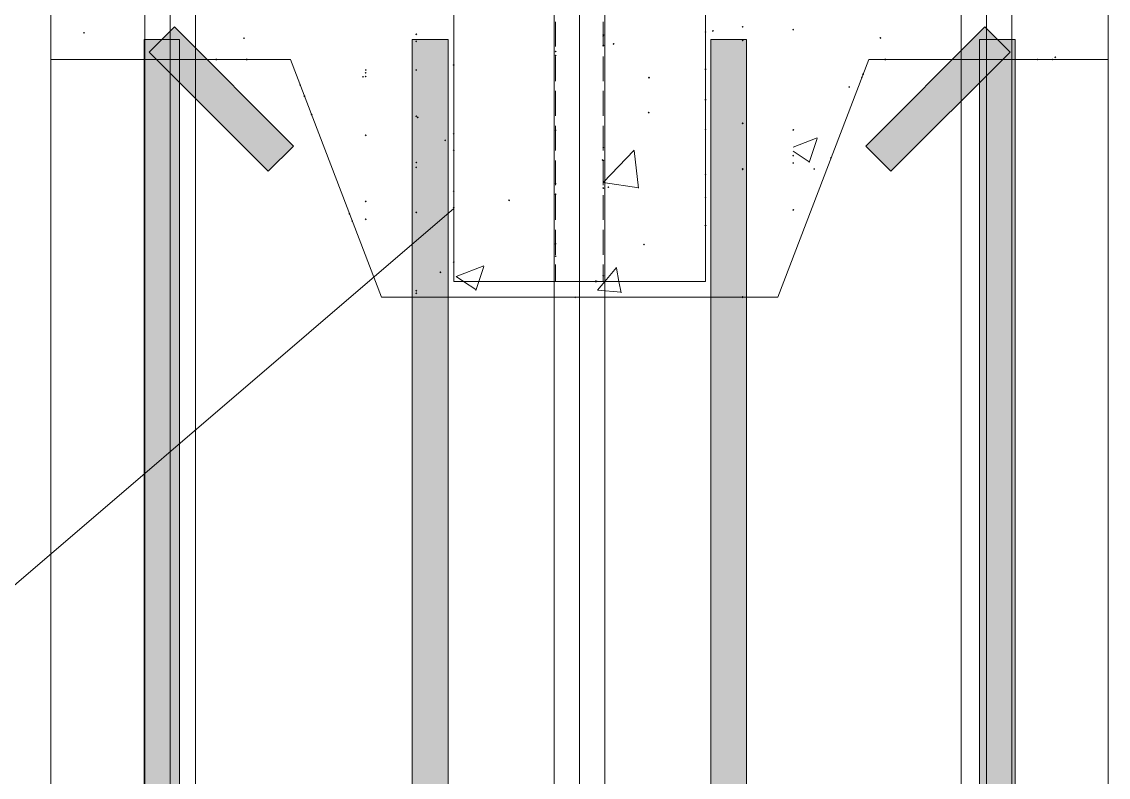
# Model space of a CAD drawing. Header units: millimetres. Extents: x 0 to 586, y 0 to 414.
# Drawn here: x 413.31 to 426.82, y 346.01 to 355.4 of the extents above; entities that cross this region are included whole.
import ezdxf

# ---------------------------------------------------------------- set-up
doc = ezdxf.new("R2010")
doc.units = ezdxf.units.MM

msp = doc.modelspace()

# ---------------------------------------------------------------- hatches: boundary and pattern name
h = msp.add_hatch(color=0)
h.dxf.hatch_style = 2
h.paths.add_polyline_path([(414.898417, 355.021444), (415.212389, 355.335417), (416.690528, 353.85375), (416.376556, 353.543306)])
h = msp.add_hatch(color=0)
h.dxf.hatch_style = 2
h.paths.add_polyline_path([(422.275, 355.322364), (422.261947, 355.335417), (422.275, 355.348469), (422.288053, 355.335417)])
h = msp.add_hatch(color=0)
h.dxf.hatch_style = 2
h.paths.add_polyline_path([(422.275, 355.322364), (422.261947, 355.335417), (422.275, 355.348469), (422.288053, 355.335417)])
h = msp.add_hatch(color=0)
h.dxf.hatch_style = 2
h.paths.add_polyline_path([(422.902944, 355.287086), (422.889892, 355.300139), (422.902944, 355.313192), (422.915997, 355.300139)])
h = msp.add_hatch(color=0)
h.dxf.hatch_style = 2
h.paths.add_polyline_path([(422.902944, 355.287086), (422.889892, 355.300139), (422.902944, 355.313192), (422.915997, 355.300139)])
h = msp.add_hatch(color=0)
h.dxf.hatch_style = 2
h.paths.add_polyline_path([(425.284194, 355.335417), (425.598167, 355.021444), (424.1165, 353.543306), (423.806056, 353.85375)])
h = msp.add_hatch(color=0)
h.dxf.hatch_style = 2
h.paths.add_polyline_path([(414.087028, 355.248281), (414.073975, 355.261333), (414.087028, 355.274386), (414.100081, 355.261333)])
h = msp.add_hatch(color=0)
h.dxf.hatch_style = 2
h.paths.add_polyline_path([(415.275889, 311.135889), (414.834917, 311.135889), (414.834917, 355.176667), (415.275889, 355.176667)])
h = msp.add_hatch(color=0)
h.dxf.hatch_style = 2
h.paths.add_polyline_path([(416.076694, 355.181253), (416.063642, 355.194306), (416.076694, 355.207358), (416.089747, 355.194306)])
h = msp.add_hatch(color=0)
h.dxf.hatch_style = 2
h.paths.add_polyline_path([(418.613167, 311.135889), (418.168667, 311.135889), (418.168667, 355.176667), (418.613167, 355.176667)])
h = msp.add_hatch(color=0)
h.dxf.hatch_style = 2
h.paths.add_polyline_path([(418.218056, 355.230642), (418.205003, 355.243694), (418.218056, 355.256747), (418.231108, 355.243694)])
h = msp.add_hatch(color=0)
h.dxf.hatch_style = 2
h.paths.add_polyline_path([(418.218056, 355.230642), (418.205003, 355.243694), (418.218056, 355.256747), (418.231108, 355.243694)])
h = msp.add_hatch(color=0)
h.dxf.hatch_style = 2
h.paths.add_polyline_path([(418.218056, 355.142447), (418.205003, 355.1555), (418.218056, 355.168553), (418.231108, 355.1555)])
h = msp.add_hatch(color=0)
h.dxf.hatch_style = 2
h.paths.add_polyline_path([(418.218056, 355.142447), (418.205003, 355.1555), (418.218056, 355.168553), (418.231108, 355.1555)])
h = msp.add_hatch(color=0)
h.dxf.hatch_style = 2
h.paths.add_polyline_path([(420.542861, 355.223586), (420.529808, 355.236639), (420.542861, 355.249692), (420.555914, 355.236639)])
h = msp.add_hatch(color=0)
h.dxf.hatch_style = 2
h.paths.add_polyline_path([(420.542861, 355.223586), (420.529808, 355.236639), (420.542861, 355.249692), (420.555914, 355.236639)])
h = msp.add_hatch(color=0)
h.dxf.hatch_style = 2
h.paths.add_polyline_path([(420.542861, 355.223586), (420.529808, 355.236639), (420.542861, 355.249692), (420.555914, 355.236639)])
h = msp.add_hatch(color=0)
h.dxf.hatch_style = 2
h.paths.add_polyline_path([(420.542861, 355.209475), (420.529808, 355.222528), (420.542861, 355.235581), (420.555914, 355.222528)])
h = msp.add_hatch(color=0)
h.dxf.hatch_style = 2
h.paths.add_polyline_path([(420.542861, 355.209475), (420.529808, 355.222528), (420.542861, 355.235581), (420.555914, 355.222528)])
h = msp.add_hatch(color=0)
h.dxf.hatch_style = 2
h.paths.add_polyline_path([(420.542861, 355.209475), (420.529808, 355.222528), (420.542861, 355.235581), (420.555914, 355.222528)])
h = msp.add_hatch(color=0)
h.dxf.hatch_style = 2
h.paths.add_polyline_path([(421.812861, 355.258864), (421.799808, 355.271917), (421.812861, 355.284969), (421.825914, 355.271917)])
h = msp.add_hatch(color=0)
h.dxf.hatch_style = 2
h.paths.add_polyline_path([(421.812861, 355.258864), (421.799808, 355.271917), (421.812861, 355.284969), (421.825914, 355.271917)])
h = msp.add_hatch(color=0)
h.dxf.hatch_style = 2
h.paths.add_polyline_path([(421.812861, 355.258864), (421.799808, 355.271917), (421.812861, 355.284969), (421.825914, 355.271917)])
h = msp.add_hatch(color=0)
h.dxf.hatch_style = 2
h.paths.add_polyline_path([(422.324389, 311.135889), (421.879889, 311.135889), (421.879889, 355.176667), (422.324389, 355.176667)])
h = msp.add_hatch(color=0)
h.dxf.hatch_style = 2
h.paths.add_polyline_path([(421.904583, 355.272975), (421.891531, 355.286028), (421.904583, 355.299081), (421.917636, 355.286028)])
h = msp.add_hatch(color=0)
h.dxf.hatch_style = 2
h.paths.add_polyline_path([(422.275, 355.153031), (422.261947, 355.166083), (422.275, 355.179136), (422.288053, 355.166083)])
h = msp.add_hatch(color=0)
h.dxf.hatch_style = 2
h.paths.add_polyline_path([(422.275, 355.153031), (422.261947, 355.166083), (422.275, 355.179136), (422.288053, 355.166083)])
h = msp.add_hatch(color=0)
h.dxf.hatch_style = 2
h.paths.add_polyline_path([(423.985972, 355.184781), (423.972919, 355.197833), (423.985972, 355.210886), (423.999025, 355.197833)])
h = msp.add_hatch(color=0)
h.dxf.hatch_style = 2
h.paths.add_polyline_path([(425.661667, 311.135889), (425.217167, 311.135889), (425.217167, 355.176667), (425.661667, 355.176667)])
h = msp.add_hatch(color=0)
h.dxf.hatch_style = 2
h.paths.add_polyline_path([(419.950194, 355.015447), (419.937142, 355.0285), (419.950194, 355.041553), (419.963247, 355.0285)])
h = msp.add_hatch(color=0)
h.dxf.hatch_style = 2
h.paths.add_polyline_path([(419.950194, 355.015447), (419.937142, 355.0285), (419.950194, 355.041553), (419.963247, 355.0285)])
h = msp.add_hatch(color=0)
h.dxf.hatch_style = 2
h.paths.add_polyline_path([(419.950194, 355.015447), (419.937142, 355.0285), (419.950194, 355.041553), (419.963247, 355.0285)])
h = msp.add_hatch(color=0)
h.dxf.hatch_style = 2
h.paths.add_polyline_path([(420.542861, 355.093058), (420.529808, 355.106111), (420.542861, 355.119164), (420.555914, 355.106111)])
h = msp.add_hatch(color=0)
h.dxf.hatch_style = 2
h.paths.add_polyline_path([(420.542861, 355.093058), (420.529808, 355.106111), (420.542861, 355.119164), (420.555914, 355.106111)])
h = msp.add_hatch(color=0)
h.dxf.hatch_style = 2
h.paths.add_polyline_path([(420.542861, 355.093058), (420.529808, 355.106111), (420.542861, 355.119164), (420.555914, 355.106111)])
h = msp.add_hatch(color=0)
h.dxf.hatch_style = 2
h.paths.add_polyline_path([(420.669861, 355.110697), (420.656808, 355.12375), (420.669861, 355.136803), (420.682914, 355.12375)])
h = msp.add_hatch(color=0)
h.dxf.hatch_style = 2
h.paths.add_polyline_path([(415.730972, 354.916669), (415.717919, 354.929722), (415.730972, 354.942775), (415.744025, 354.929722)])
h = msp.add_hatch(color=0)
h.dxf.hatch_style = 2
h.paths.add_polyline_path([(416.111972, 354.916669), (416.098919, 354.929722), (416.111972, 354.942775), (416.125025, 354.929722)])
h = msp.add_hatch(color=0)
h.dxf.hatch_style = 2
h.paths.add_polyline_path([(419.950194, 354.966058), (419.937142, 354.979111), (419.950194, 354.992164), (419.963247, 354.979111)])
h = msp.add_hatch(color=0)
h.dxf.hatch_style = 2
h.paths.add_polyline_path([(419.950194, 354.966058), (419.937142, 354.979111), (419.950194, 354.992164), (419.963247, 354.979111)])
h = msp.add_hatch(color=0)
h.dxf.hatch_style = 2
h.paths.add_polyline_path([(419.950194, 354.966058), (419.937142, 354.979111), (419.950194, 354.992164), (419.963247, 354.979111)])
h = msp.add_hatch(color=0)
h.dxf.hatch_style = 2
h.paths.add_polyline_path([(424.045944, 354.916669), (424.032892, 354.929722), (424.045944, 354.942775), (424.058997, 354.929722)])
h = msp.add_hatch(color=0)
h.dxf.hatch_style = 2
h.paths.add_polyline_path([(424.045944, 354.916669), (424.032892, 354.929722), (424.045944, 354.942775), (424.058997, 354.929722)])
h = msp.add_hatch(color=0)
h.dxf.hatch_style = 2
h.paths.add_polyline_path([(425.940361, 354.916669), (425.927308, 354.929722), (425.940361, 354.942775), (425.953414, 354.929722)])
h = msp.add_hatch(color=0)
h.dxf.hatch_style = 2
h.paths.add_polyline_path([(426.123806, 354.916669), (426.110753, 354.929722), (426.123806, 354.942775), (426.136858, 354.929722)])
h = msp.add_hatch(color=0)
h.dxf.hatch_style = 2
h.paths.add_polyline_path([(426.123806, 354.916669), (426.110753, 354.929722), (426.123806, 354.942775), (426.136858, 354.929722)])
h = msp.add_hatch(color=0)
h.dxf.hatch_style = 2
h.paths.add_polyline_path([(426.159083, 354.944892), (426.146031, 354.957944), (426.159083, 354.970997), (426.172136, 354.957944)])
h = msp.add_hatch(color=0)
h.dxf.hatch_style = 2
h.paths.add_polyline_path([(417.590111, 354.786142), (417.577058, 354.799194), (417.590111, 354.812247), (417.603164, 354.799194)])
h = msp.add_hatch(color=0)
h.dxf.hatch_style = 2
h.paths.add_polyline_path([(417.590111, 354.750864), (417.577058, 354.763917), (417.590111, 354.776969), (417.603164, 354.763917)])
h = msp.add_hatch(color=0)
h.dxf.hatch_style = 2
h.paths.add_polyline_path([(418.218056, 354.786142), (418.205003, 354.799194), (418.218056, 354.812247), (418.231108, 354.799194)])
h = msp.add_hatch(color=0)
h.dxf.hatch_style = 2
h.paths.add_polyline_path([(418.218056, 354.786142), (418.205003, 354.799194), (418.218056, 354.812247), (418.231108, 354.799194)])
h = msp.add_hatch(color=0)
h.dxf.hatch_style = 2
h.paths.add_polyline_path([(418.683722, 354.849642), (418.670669, 354.862694), (418.683722, 354.875747), (418.696775, 354.862694)])
h = msp.add_hatch(color=0)
h.dxf.hatch_style = 2
h.paths.add_polyline_path([(418.683722, 354.849642), (418.670669, 354.862694), (418.683722, 354.875747), (418.696775, 354.862694)])
h = msp.add_hatch(color=0)
h.dxf.hatch_style = 2
h.paths.add_polyline_path([(418.683722, 354.849642), (418.670669, 354.862694), (418.683722, 354.875747), (418.696775, 354.862694)])
h = msp.add_hatch(color=0)
h.dxf.hatch_style = 2
h.paths.add_polyline_path([(418.683722, 354.846114), (418.670669, 354.859167), (418.683722, 354.872219), (418.696775, 354.859167)])
h = msp.add_hatch(color=0)
h.dxf.hatch_style = 2
h.paths.add_polyline_path([(418.683722, 354.846114), (418.670669, 354.859167), (418.683722, 354.872219), (418.696775, 354.859167)])
h = msp.add_hatch(color=0)
h.dxf.hatch_style = 2
h.paths.add_polyline_path([(418.683722, 354.846114), (418.670669, 354.859167), (418.683722, 354.872219), (418.696775, 354.859167)])
h = msp.add_hatch(color=0)
h.dxf.hatch_style = 2
h.paths.add_polyline_path([(421.812861, 354.796725), (421.799808, 354.809778), (421.812861, 354.822831), (421.825914, 354.809778)])
h = msp.add_hatch(color=0)
h.dxf.hatch_style = 2
h.paths.add_polyline_path([(421.812861, 354.796725), (421.799808, 354.809778), (421.812861, 354.822831), (421.825914, 354.809778)])
h = msp.add_hatch(color=0)
h.dxf.hatch_style = 2
h.paths.add_polyline_path([(421.812861, 354.796725), (421.799808, 354.809778), (421.812861, 354.822831), (421.825914, 354.809778)])
h = msp.add_hatch(color=0)
h.dxf.hatch_style = 2
h.paths.add_polyline_path([(423.770778, 354.733225), (423.757725, 354.746278), (423.770778, 354.759331), (423.783831, 354.746278)])
h = msp.add_hatch(color=0)
h.dxf.hatch_style = 2
h.paths.add_polyline_path([(416.775194, 354.599169), (416.762142, 354.612222), (416.775194, 354.625275), (416.788247, 354.612222)])
h = msp.add_hatch(color=0)
h.dxf.hatch_style = 2
h.paths.add_polyline_path([(417.554833, 354.701475), (417.541781, 354.714528), (417.554833, 354.727581), (417.567886, 354.714528)])
h = msp.add_hatch(color=0)
h.dxf.hatch_style = 2
h.paths.add_polyline_path([(417.590111, 354.705003), (417.577058, 354.718056), (417.590111, 354.731108), (417.603164, 354.718056)])
h = msp.add_hatch(color=0)
h.dxf.hatch_style = 2
h.paths.add_polyline_path([(421.110833, 354.690892), (421.097781, 354.703944), (421.110833, 354.716997), (421.123886, 354.703944)])
h = msp.add_hatch(color=0)
h.dxf.hatch_style = 2
h.paths.add_polyline_path([(423.756667, 354.694419), (423.743614, 354.707472), (423.756667, 354.720525), (423.769719, 354.707472)])
h = msp.add_hatch(color=0)
h.dxf.hatch_style = 2
h.paths.add_polyline_path([(423.597917, 354.574475), (423.584864, 354.587528), (423.597917, 354.600581), (423.610969, 354.587528)])
h = msp.add_hatch(color=0)
h.dxf.hatch_style = 2
h.paths.add_polyline_path([(416.828111, 354.461586), (416.815058, 354.474639), (416.828111, 354.487692), (416.841164, 354.474639)])
h = msp.add_hatch(color=0)
h.dxf.hatch_style = 2
h.paths.add_polyline_path([(416.828111, 354.461586), (416.815058, 354.474639), (416.828111, 354.487692), (416.841164, 354.474639)])
h = msp.add_hatch(color=0)
h.dxf.hatch_style = 2
h.paths.add_polyline_path([(421.812861, 354.415725), (421.799808, 354.428778), (421.812861, 354.441831), (421.825914, 354.428778)])
h = msp.add_hatch(color=0)
h.dxf.hatch_style = 2
h.paths.add_polyline_path([(421.812861, 354.415725), (421.799808, 354.428778), (421.812861, 354.441831), (421.825914, 354.428778)])
h = msp.add_hatch(color=0)
h.dxf.hatch_style = 2
h.paths.add_polyline_path([(421.812861, 354.415725), (421.799808, 354.428778), (421.812861, 354.441831), (421.825914, 354.428778)])
h = msp.add_hatch(color=0)
h.dxf.hatch_style = 2
h.paths.add_polyline_path([(416.916306, 354.232281), (416.903253, 354.245333), (416.916306, 354.258386), (416.929358, 354.245333)])
h = msp.add_hatch(color=0)
h.dxf.hatch_style = 2
h.paths.add_polyline_path([(416.916306, 354.232281), (416.903253, 354.245333), (416.916306, 354.258386), (416.929358, 354.245333)])
h = msp.add_hatch(color=0)
h.dxf.hatch_style = 2
h.paths.add_polyline_path([(418.218056, 354.211114), (418.205003, 354.224167), (418.218056, 354.237219), (418.231108, 354.224167)])
h = msp.add_hatch(color=0)
h.dxf.hatch_style = 2
h.paths.add_polyline_path([(418.218056, 354.211114), (418.205003, 354.224167), (418.218056, 354.237219), (418.231108, 354.224167)])
h = msp.add_hatch(color=0)
h.dxf.hatch_style = 2
h.paths.add_polyline_path([(418.235694, 354.197003), (418.222642, 354.210056), (418.235694, 354.223108), (418.248747, 354.210056)])
h = msp.add_hatch(color=0)
h.dxf.hatch_style = 2
h.paths.add_polyline_path([(421.107306, 354.256975), (421.094253, 354.270028), (421.107306, 354.283081), (421.120358, 354.270028)])
h = msp.add_hatch(color=0)
h.dxf.hatch_style = 2
h.paths.add_polyline_path([(422.275, 354.122919), (422.261947, 354.135972), (422.275, 354.149025), (422.288053, 354.135972)])
h = msp.add_hatch(color=0)
h.dxf.hatch_style = 2
h.paths.add_polyline_path([(417.590111, 353.974753), (417.577058, 353.987806), (417.590111, 354.000858), (417.603164, 353.987806)])
h = msp.add_hatch(color=0)
h.dxf.hatch_style = 2
h.paths.add_polyline_path([(418.683722, 353.992392), (418.670669, 354.005444), (418.683722, 354.018497), (418.696775, 354.005444)])
h = msp.add_hatch(color=0)
h.dxf.hatch_style = 2
h.paths.add_polyline_path([(418.683722, 353.992392), (418.670669, 354.005444), (418.683722, 354.018497), (418.696775, 354.005444)])
h = msp.add_hatch(color=0)
h.dxf.hatch_style = 2
h.paths.add_polyline_path([(418.683722, 353.992392), (418.670669, 354.005444), (418.683722, 354.018497), (418.696775, 354.005444)])
h = msp.add_hatch(color=0)
h.dxf.hatch_style = 2
h.paths.add_polyline_path([(419.950194, 354.038253), (419.937142, 354.051306), (419.950194, 354.064358), (419.963247, 354.051306)])
h = msp.add_hatch(color=0)
h.dxf.hatch_style = 2
h.paths.add_polyline_path([(419.950194, 354.038253), (419.937142, 354.051306), (419.950194, 354.064358), (419.963247, 354.051306)])
h = msp.add_hatch(color=0)
h.dxf.hatch_style = 2
h.paths.add_polyline_path([(419.950194, 354.038253), (419.937142, 354.051306), (419.950194, 354.064358), (419.963247, 354.051306)])
h = msp.add_hatch(color=0)
h.dxf.hatch_style = 2
h.paths.add_polyline_path([(421.812861, 354.048836), (421.799808, 354.061889), (421.812861, 354.074942), (421.825914, 354.061889)])
h = msp.add_hatch(color=0)
h.dxf.hatch_style = 2
h.paths.add_polyline_path([(421.812861, 354.048836), (421.799808, 354.061889), (421.812861, 354.074942), (421.825914, 354.061889)])
h = msp.add_hatch(color=0)
h.dxf.hatch_style = 2
h.paths.add_polyline_path([(421.812861, 354.048836), (421.799808, 354.061889), (421.812861, 354.074942), (421.825914, 354.061889)])
h = msp.add_hatch(color=0)
h.dxf.hatch_style = 2
h.paths.add_polyline_path([(422.902944, 354.041781), (422.889892, 354.054833), (422.902944, 354.067886), (422.915997, 354.054833)])
h = msp.add_hatch(color=0)
h.dxf.hatch_style = 2
h.paths.add_polyline_path([(418.577889, 353.911253), (418.564836, 353.924306), (418.577889, 353.937358), (418.590942, 353.924306)])
h = msp.add_hatch(color=0)
h.dxf.hatch_style = 2
h.paths.add_polyline_path([(420.542861, 353.823058), (420.529808, 353.836111), (420.542861, 353.849164), (420.555914, 353.836111)])
h = msp.add_hatch(color=0)
h.dxf.hatch_style = 2
h.paths.add_polyline_path([(420.542861, 353.823058), (420.529808, 353.836111), (420.542861, 353.849164), (420.555914, 353.836111)])
h = msp.add_hatch(color=0)
h.dxf.hatch_style = 2
h.paths.add_polyline_path([(420.542861, 353.823058), (420.529808, 353.836111), (420.542861, 353.849164), (420.555914, 353.836111)])
h = msp.add_hatch(color=0)
h.dxf.hatch_style = 2
h.paths.add_polyline_path([(418.683722, 353.787781), (418.670669, 353.800833), (418.683722, 353.813886), (418.696775, 353.800833)])
h = msp.add_hatch(color=0)
h.dxf.hatch_style = 2
h.paths.add_polyline_path([(418.683722, 353.787781), (418.670669, 353.800833), (418.683722, 353.813886), (418.696775, 353.800833)])
h = msp.add_hatch(color=0)
h.dxf.hatch_style = 2
h.paths.add_polyline_path([(418.683722, 353.787781), (418.670669, 353.800833), (418.683722, 353.813886), (418.696775, 353.800833)])
h = msp.add_hatch(color=0)
h.dxf.hatch_style = 2
h.paths.add_polyline_path([(420.532278, 353.667836), (420.519225, 353.680889), (420.532278, 353.693942), (420.545331, 353.680889)])
h = msp.add_hatch(color=0)
h.dxf.hatch_style = 2
h.paths.add_polyline_path([(420.542861, 353.660781), (420.529808, 353.673833), (420.542861, 353.686886), (420.555914, 353.673833)])
h = msp.add_hatch(color=0)
h.dxf.hatch_style = 2
h.paths.add_polyline_path([(420.542861, 353.660781), (420.529808, 353.673833), (420.542861, 353.686886), (420.555914, 353.673833)])
h = msp.add_hatch(color=0)
h.dxf.hatch_style = 2
h.paths.add_polyline_path([(420.542861, 353.660781), (420.529808, 353.673833), (420.542861, 353.686886), (420.555914, 353.673833)])
h = msp.add_hatch(color=0)
h.dxf.hatch_style = 2
h.paths.add_polyline_path([(422.902944, 353.720753), (422.889892, 353.733806), (422.902944, 353.746858), (422.915997, 353.733806)])
h = msp.add_hatch(color=0)
h.dxf.hatch_style = 2
h.paths.add_polyline_path([(422.902944, 353.720753), (422.889892, 353.733806), (422.902944, 353.746858), (422.915997, 353.733806)])
h = msp.add_hatch(color=0)
h.dxf.hatch_style = 2
h.paths.add_polyline_path([(423.372139, 353.692531), (423.359086, 353.705583), (423.372139, 353.718636), (423.385192, 353.705583)])
h = msp.add_hatch(color=0)
h.dxf.hatch_style = 2
h.paths.add_polyline_path([(418.218056, 353.636086), (418.205003, 353.649139), (418.218056, 353.662192), (418.231108, 353.649139)])
h = msp.add_hatch(color=0)
h.dxf.hatch_style = 2
h.paths.add_polyline_path([(418.218056, 353.636086), (418.205003, 353.649139), (418.218056, 353.662192), (418.231108, 353.649139)])
h = msp.add_hatch(color=0)
h.dxf.hatch_style = 2
h.paths.add_polyline_path([(418.218056, 353.576114), (418.205003, 353.589167), (418.218056, 353.602219), (418.231108, 353.589167)])
h = msp.add_hatch(color=0)
h.dxf.hatch_style = 2
h.paths.add_polyline_path([(418.218056, 353.576114), (418.205003, 353.589167), (418.218056, 353.602219), (418.231108, 353.589167)])
h = msp.add_hatch(color=0)
h.dxf.hatch_style = 2
h.paths.add_polyline_path([(418.218056, 353.576114), (418.205003, 353.589167), (418.218056, 353.602219), (418.231108, 353.589167)])
h = msp.add_hatch(color=0)
h.dxf.hatch_style = 2
h.paths.add_polyline_path([(422.275, 353.558475), (422.261947, 353.571528), (422.275, 353.584581), (422.288053, 353.571528)])
h = msp.add_hatch(color=0)
h.dxf.hatch_style = 2
h.paths.add_polyline_path([(422.275, 353.558475), (422.261947, 353.571528), (422.275, 353.584581), (422.288053, 353.571528)])
h = msp.add_hatch(color=0)
h.dxf.hatch_style = 2
h.paths.add_polyline_path([(422.275, 353.547892), (422.261947, 353.560944), (422.275, 353.573997), (422.288053, 353.560944)])
h = msp.add_hatch(color=0)
h.dxf.hatch_style = 2
h.paths.add_polyline_path([(422.275, 353.547892), (422.261947, 353.560944), (422.275, 353.573997), (422.288053, 353.560944)])
h = msp.add_hatch(color=0)
h.dxf.hatch_style = 2
h.paths.add_polyline_path([(422.902944, 353.629031), (422.889892, 353.642083), (422.902944, 353.655136), (422.915997, 353.642083)])
h = msp.add_hatch(color=0)
h.dxf.hatch_style = 2
h.paths.add_polyline_path([(422.902944, 353.629031), (422.889892, 353.642083), (422.902944, 353.655136), (422.915997, 353.642083)])
h = msp.add_hatch(color=0)
h.dxf.hatch_style = 2
h.paths.add_polyline_path([(423.164, 353.554947), (423.150947, 353.568), (423.164, 353.581053), (423.177053, 353.568)])
h = msp.add_hatch(color=0)
h.dxf.hatch_style = 2
h.paths.add_polyline_path([(421.812861, 353.487919), (421.799808, 353.500972), (421.812861, 353.514025), (421.825914, 353.500972)])
h = msp.add_hatch(color=0)
h.dxf.hatch_style = 2
h.paths.add_polyline_path([(421.812861, 353.487919), (421.799808, 353.500972), (421.812861, 353.514025), (421.825914, 353.500972)])
h = msp.add_hatch(color=0)
h.dxf.hatch_style = 2
h.paths.add_polyline_path([(421.812861, 353.487919), (421.799808, 353.500972), (421.812861, 353.514025), (421.825914, 353.500972)])
h = msp.add_hatch(color=0)
h.dxf.hatch_style = 2
h.paths.add_polyline_path([(418.683722, 353.279781), (418.670669, 353.292833), (418.683722, 353.305886), (418.696775, 353.292833)])
h = msp.add_hatch(color=0)
h.dxf.hatch_style = 2
h.paths.add_polyline_path([(418.683722, 353.279781), (418.670669, 353.292833), (418.683722, 353.305886), (418.696775, 353.292833)])
h = msp.add_hatch(color=0)
h.dxf.hatch_style = 2
h.paths.add_polyline_path([(418.683722, 353.279781), (418.670669, 353.292833), (418.683722, 353.305886), (418.696775, 353.292833)])
h = msp.add_hatch(color=0)
h.dxf.hatch_style = 2
h.paths.add_polyline_path([(419.950194, 353.371503), (419.937142, 353.384556), (419.950194, 353.397608), (419.963247, 353.384556)])
h = msp.add_hatch(color=0)
h.dxf.hatch_style = 2
h.paths.add_polyline_path([(419.950194, 353.371503), (419.937142, 353.384556), (419.950194, 353.397608), (419.963247, 353.384556)])
h = msp.add_hatch(color=0)
h.dxf.hatch_style = 2
h.paths.add_polyline_path([(419.950194, 353.371503), (419.937142, 353.384556), (419.950194, 353.397608), (419.963247, 353.384556)])
h = msp.add_hatch(color=0)
h.dxf.hatch_style = 2
h.paths.add_polyline_path([(420.542861, 353.318586), (420.529808, 353.331639), (420.542861, 353.344692), (420.555914, 353.331639)])
h = msp.add_hatch(color=0)
h.dxf.hatch_style = 2
h.paths.add_polyline_path([(420.542861, 353.318586), (420.529808, 353.331639), (420.542861, 353.344692), (420.555914, 353.331639)])
h = msp.add_hatch(color=0)
h.dxf.hatch_style = 2
h.paths.add_polyline_path([(420.542861, 353.318586), (420.529808, 353.331639), (420.542861, 353.344692), (420.555914, 353.331639)])
h = msp.add_hatch(color=0)
h.dxf.hatch_style = 2
h.paths.add_polyline_path([(420.606361, 353.329169), (420.593308, 353.342222), (420.606361, 353.355275), (420.619414, 353.342222)])
h = msp.add_hatch(color=0)
h.dxf.hatch_style = 2
h.paths.add_polyline_path([(417.590111, 353.152781), (417.577058, 353.165833), (417.590111, 353.178886), (417.603164, 353.165833)])
h = msp.add_hatch(color=0)
h.dxf.hatch_style = 2
h.paths.add_polyline_path([(419.371639, 353.166892), (419.358586, 353.179944), (419.371639, 353.192997), (419.384692, 353.179944)])
h = msp.add_hatch(color=0)
h.dxf.hatch_style = 2
h.paths.add_polyline_path([(419.950194, 353.240975), (419.937142, 353.254028), (419.950194, 353.267081), (419.963247, 353.254028)])
h = msp.add_hatch(color=0)
h.dxf.hatch_style = 2
h.paths.add_polyline_path([(419.950194, 353.240975), (419.937142, 353.254028), (419.950194, 353.267081), (419.963247, 353.254028)])
h = msp.add_hatch(color=0)
h.dxf.hatch_style = 2
h.paths.add_polyline_path([(419.950194, 353.240975), (419.937142, 353.254028), (419.950194, 353.267081), (419.963247, 353.254028)])
h = msp.add_hatch(color=0)
h.dxf.hatch_style = 2
h.paths.add_polyline_path([(421.812861, 353.202169), (421.799808, 353.215222), (421.812861, 353.228275), (421.825914, 353.215222)])
h = msp.add_hatch(color=0)
h.dxf.hatch_style = 2
h.paths.add_polyline_path([(421.812861, 353.202169), (421.799808, 353.215222), (421.812861, 353.228275), (421.825914, 353.215222)])
h = msp.add_hatch(color=0)
h.dxf.hatch_style = 2
h.paths.add_polyline_path([(421.812861, 353.202169), (421.799808, 353.215222), (421.812861, 353.228275), (421.825914, 353.215222)])
h = msp.add_hatch(color=0)
h.dxf.hatch_style = 2
h.paths.add_polyline_path([(417.3855, 352.997558), (417.372447, 353.010611), (417.3855, 353.023664), (417.398553, 353.010611)])
h = msp.add_hatch(color=0)
h.dxf.hatch_style = 2
h.paths.add_polyline_path([(417.3855, 352.997558), (417.372447, 353.010611), (417.3855, 353.023664), (417.398553, 353.010611)])
h = msp.add_hatch(color=0)
h.dxf.hatch_style = 2
h.paths.add_polyline_path([(418.218056, 353.015197), (418.205003, 353.02825), (418.218056, 353.041303), (418.231108, 353.02825)])
h = msp.add_hatch(color=0)
h.dxf.hatch_style = 2
h.paths.add_polyline_path([(418.218056, 353.015197), (418.205003, 353.02825), (418.218056, 353.041303), (418.231108, 353.02825)])
h = msp.add_hatch(color=0)
h.dxf.hatch_style = 2
h.paths.add_polyline_path([(418.683722, 353.075169), (418.670669, 353.088222), (418.683722, 353.101275), (418.696775, 353.088222)])
h = msp.add_hatch(color=0)
h.dxf.hatch_style = 2
h.paths.add_polyline_path([(418.683722, 353.075169), (418.670669, 353.088222), (418.683722, 353.101275), (418.696775, 353.088222)])
h = msp.add_hatch(color=0)
h.dxf.hatch_style = 2
h.paths.add_polyline_path([(418.683722, 353.075169), (418.670669, 353.088222), (418.683722, 353.101275), (418.696775, 353.088222)])
h = msp.add_hatch(color=0)
h.dxf.hatch_style = 2
h.paths.add_polyline_path([(422.902944, 353.046947), (422.889892, 353.06), (422.902944, 353.073053), (422.915997, 353.06)])
h = msp.add_hatch(color=0)
h.dxf.hatch_style = 2
h.paths.add_polyline_path([(422.902944, 353.046947), (422.889892, 353.06), (422.902944, 353.073053), (422.915997, 353.06)])
h = msp.add_hatch(color=0)
h.dxf.hatch_style = 2
h.paths.add_polyline_path([(422.902944, 353.046947), (422.889892, 353.06), (422.902944, 353.073053), (422.915997, 353.06)])
h = msp.add_hatch(color=0)
h.dxf.hatch_style = 2
h.paths.add_polyline_path([(417.420778, 352.909364), (417.407725, 352.922417), (417.420778, 352.935469), (417.433831, 352.922417)])
h = msp.add_hatch(color=0)
h.dxf.hatch_style = 2
h.paths.add_polyline_path([(417.420778, 352.909364), (417.407725, 352.922417), (417.420778, 352.935469), (417.433831, 352.922417)])
h = msp.add_hatch(color=0)
h.dxf.hatch_style = 2
h.paths.add_polyline_path([(417.590111, 352.930531), (417.577058, 352.943583), (417.590111, 352.956636), (417.603164, 352.943583)])
h = msp.add_hatch(color=0)
h.dxf.hatch_style = 2
h.paths.add_polyline_path([(421.812861, 352.852919), (421.799808, 352.865972), (421.812861, 352.879025), (421.825914, 352.865972)])
h = msp.add_hatch(color=0)
h.dxf.hatch_style = 2
h.paths.add_polyline_path([(421.812861, 352.852919), (421.799808, 352.865972), (421.812861, 352.879025), (421.825914, 352.865972)])
h = msp.add_hatch(color=0)
h.dxf.hatch_style = 2
h.paths.add_polyline_path([(421.812861, 352.852919), (421.799808, 352.865972), (421.812861, 352.879025), (421.825914, 352.865972)])
h = msp.add_hatch(color=0)
h.dxf.hatch_style = 2
h.paths.add_polyline_path([(419.950194, 352.623614), (419.937142, 352.636667), (419.950194, 352.649719), (419.963247, 352.636667)])
h = msp.add_hatch(color=0)
h.dxf.hatch_style = 2
h.paths.add_polyline_path([(419.950194, 352.623614), (419.937142, 352.636667), (419.950194, 352.649719), (419.963247, 352.636667)])
h = msp.add_hatch(color=0)
h.dxf.hatch_style = 2
h.paths.add_polyline_path([(419.950194, 352.623614), (419.937142, 352.636667), (419.950194, 352.649719), (419.963247, 352.636667)])
h = msp.add_hatch(color=0)
h.dxf.hatch_style = 2
h.paths.add_polyline_path([(421.047333, 352.616558), (421.034281, 352.629611), (421.047333, 352.642664), (421.060386, 352.629611)])
h = msp.add_hatch(color=0)
h.dxf.hatch_style = 2
h.paths.add_polyline_path([(419.950194, 352.471919), (419.937142, 352.484972), (419.950194, 352.498025), (419.963247, 352.484972)])
h = msp.add_hatch(color=0)
h.dxf.hatch_style = 2
h.paths.add_polyline_path([(419.950194, 352.471919), (419.937142, 352.484972), (419.950194, 352.498025), (419.963247, 352.484972)])
h = msp.add_hatch(color=0)
h.dxf.hatch_style = 2
h.paths.add_polyline_path([(419.950194, 352.471919), (419.937142, 352.484972), (419.950194, 352.498025), (419.963247, 352.484972)])
h = msp.add_hatch(color=0)
h.dxf.hatch_style = 2
h.paths.add_polyline_path([(418.683722, 352.397836), (418.670669, 352.410889), (418.683722, 352.423942), (418.696775, 352.410889)])
h = msp.add_hatch(color=0)
h.dxf.hatch_style = 2
h.paths.add_polyline_path([(418.683722, 352.397836), (418.670669, 352.410889), (418.683722, 352.423942), (418.696775, 352.410889)])
h = msp.add_hatch(color=0)
h.dxf.hatch_style = 2
h.paths.add_polyline_path([(418.683722, 352.397836), (418.670669, 352.410889), (418.683722, 352.423942), (418.696775, 352.410889)])
h = msp.add_hatch(color=0)
h.dxf.hatch_style = 2
h.paths.add_polyline_path([(418.517917, 352.270836), (418.504864, 352.283889), (418.517917, 352.296942), (418.530969, 352.283889)])
h = msp.add_hatch(color=0)
h.dxf.hatch_style = 2
h.paths.add_polyline_path([(420.542861, 352.228503), (420.529808, 352.241556), (420.542861, 352.254608), (420.555914, 352.241556)])
h = msp.add_hatch(color=0)
h.dxf.hatch_style = 2
h.paths.add_polyline_path([(420.542861, 352.228503), (420.529808, 352.241556), (420.542861, 352.254608), (420.555914, 352.241556)])
h = msp.add_hatch(color=0)
h.dxf.hatch_style = 2
h.paths.add_polyline_path([(420.542861, 352.228503), (420.529808, 352.241556), (420.542861, 352.254608), (420.555914, 352.241556)])
h = msp.add_hatch(color=0)
h.dxf.hatch_style = 2
h.paths.add_polyline_path([(418.218056, 352.041531), (418.205003, 352.054583), (418.218056, 352.067636), (418.231108, 352.054583)])
h = msp.add_hatch(color=0)
h.dxf.hatch_style = 2
h.paths.add_polyline_path([(418.218056, 352.041531), (418.205003, 352.054583), (418.218056, 352.067636), (418.231108, 352.054583)])
h = msp.add_hatch(color=0)
h.dxf.hatch_style = 2
h.paths.add_polyline_path([(420.444083, 352.157947), (420.431031, 352.171), (420.444083, 352.184053), (420.457136, 352.171)])
h = msp.add_hatch(color=0)
h.dxf.hatch_style = 2
h.paths.add_polyline_path([(420.444083, 352.157947), (420.431031, 352.171), (420.444083, 352.184053), (420.457136, 352.171)])
h = msp.add_hatch(color=0)
h.dxf.hatch_style = 2
h.paths.add_polyline_path([(420.444083, 352.157947), (420.431031, 352.171), (420.444083, 352.184053), (420.457136, 352.171)])
h = msp.add_hatch(color=0)
h.dxf.hatch_style = 2
h.paths.add_polyline_path([(420.451139, 352.157947), (420.438086, 352.171), (420.451139, 352.184053), (420.464192, 352.171)])
h = msp.add_hatch(color=0)
h.dxf.hatch_style = 2
h.paths.add_polyline_path([(420.451139, 352.157947), (420.438086, 352.171), (420.451139, 352.184053), (420.464192, 352.171)])
h = msp.add_hatch(color=0)
h.dxf.hatch_style = 2
h.paths.add_polyline_path([(420.451139, 352.157947), (420.438086, 352.171), (420.451139, 352.184053), (420.464192, 352.171)])
h = msp.add_hatch(color=0)
h.dxf.hatch_style = 2
h.paths.add_polyline_path([(420.461722, 352.157947), (420.448669, 352.171), (420.461722, 352.184053), (420.474775, 352.171)])
h = msp.add_hatch(color=0)
h.dxf.hatch_style = 2
h.paths.add_polyline_path([(420.461722, 352.157947), (420.448669, 352.171), (420.461722, 352.184053), (420.474775, 352.171)])
h = msp.add_hatch(color=0)
h.dxf.hatch_style = 2
h.paths.add_polyline_path([(420.461722, 352.157947), (420.448669, 352.171), (420.461722, 352.184053), (420.474775, 352.171)])
h = msp.add_hatch(color=0)
h.dxf.hatch_style = 2
h.paths.add_polyline_path([(418.218056, 352.009781), (418.205003, 352.022833), (418.218056, 352.035886), (418.231108, 352.022833)])
h = msp.add_hatch(color=0)
h.dxf.hatch_style = 2
h.paths.add_polyline_path([(418.218056, 352.009781), (418.205003, 352.022833), (418.218056, 352.035886), (418.231108, 352.022833)])
h = msp.add_hatch(color=0)
h.dxf.hatch_style = 2
h.paths.add_polyline_path([(418.218056, 352.009781), (418.205003, 352.022833), (418.218056, 352.035886), (418.231108, 352.022833)])
h = msp.add_hatch(color=0)
h.dxf.hatch_style = 2
h.paths.add_polyline_path([(420.193611, 351.960392), (420.180558, 351.973444), (420.193611, 351.986497), (420.206664, 351.973444)])
h = msp.add_hatch(color=0)
h.dxf.hatch_style = 2
h.paths.add_polyline_path([(420.193611, 351.960392), (420.180558, 351.973444), (420.193611, 351.986497), (420.206664, 351.973444)])
h = msp.add_hatch(color=0)
h.dxf.hatch_style = 2
h.paths.add_polyline_path([(420.193611, 351.960392), (420.180558, 351.973444), (420.193611, 351.986497), (420.206664, 351.973444)])
h = msp.add_hatch(color=0)
h.dxf.hatch_style = 2
h.paths.add_polyline_path([(422.271472, 351.960392), (422.258419, 351.973444), (422.271472, 351.986497), (422.284525, 351.973444)])
h = msp.add_hatch(color=0)
h.dxf.hatch_style = 2
h.paths.add_polyline_path([(422.275, 351.963919), (422.261947, 351.976972), (422.275, 351.990025), (422.288053, 351.976972)])
h = msp.add_hatch(color=0)
h.dxf.hatch_style = 2
h.paths.add_polyline_path([(422.275, 351.963919), (422.261947, 351.976972), (422.275, 351.990025), (422.288053, 351.976972)])

# ---------------------------------------------------------------- linework, layer by layer
at = {"color": 0, "lineweight": 0}
for points in [[(415.159472, 360.715278), (415.159472, 334.891944)], [(420.246528, 360.500083), (420.246528, 334.67675)], [(425.305361, 360.500083), (425.305361, 334.67675)], [(414.8455, 336.109028), (414.8455, 359.177167)], [(415.473444, 336.109028), (415.473444, 359.177167)], [(419.932556, 335.897361), (419.932556, 358.961972)], [(420.5605, 335.897361), (420.5605, 358.961972)], [(424.991389, 335.897361), (424.991389, 358.961972)], [(425.619333, 335.897361), (425.619333, 358.961972)], [(413.674278, 327.43775), (413.674278, 356.164444)], [(418.683722, 356.164444), (418.683722, 352.171)], [(421.812861, 356.164444), (421.812861, 352.171)], [(426.818778, 327.43775), (426.818778, 356.164444)], [(419.950194, 355.398917), (419.950194, 355.092)], [(420.542861, 355.398917), (420.542861, 355.092)], [(416.65525, 354.929722), (413.674278, 354.929722)], [(416.65525, 354.929722), (417.784139, 351.973444)], [(419.950194, 354.968528), (419.950194, 354.661611)], [(420.542861, 354.968528), (420.542861, 354.661611)], [(423.841333, 354.929722), (422.712444, 351.973444)], [(426.818778, 354.929722), (423.841333, 354.929722)], [(419.950194, 354.538139), (419.950194, 354.227694)], [(420.542861, 354.538139), (420.542861, 354.227694)], [(419.950194, 354.104222), (419.950194, 353.797306)], [(420.542861, 354.104222), (420.542861, 353.797306)], [(422.902944, 353.839639), (423.199278, 353.956056)], [(423.1005, 353.649139), (423.199278, 353.949)], [(420.542861, 353.402194), (420.927389, 353.804361)], [(420.980306, 353.328111), (420.927389, 353.797306)], [(422.902944, 353.79025), (423.1005, 353.656194)], [(419.950194, 353.673833), (419.950194, 353.366917)], [(420.542861, 353.673833), (420.542861, 353.366917)], [(420.542861, 353.402194), (420.983833, 353.335167)], [(419.950194, 353.243444), (419.950194, 352.936528)], [(420.542861, 353.243444), (420.542861, 352.936528)], [(418.683722, 353.077639), (411.444722, 346.86875)], [(419.950194, 352.813056), (419.950194, 352.502611)], [(420.542861, 352.813056), (420.542861, 352.502611)], [(418.715472, 352.230972), (419.057667, 352.365028)], [(418.997694, 352.171), (419.057667, 352.357972)], [(419.950194, 352.379139), (419.950194, 352.171)], [(420.542861, 352.379139), (420.542861, 352.171)], [(420.5605, 352.171), (420.708667, 352.343861)], [(420.736889, 352.171), (420.708667, 352.336806)], [(418.715472, 352.230972), (418.803667, 352.171)], [(418.683722, 352.171), (421.812861, 352.171)], [(418.803667, 352.171), (418.958889, 352.068694)], [(418.958889, 352.058111), (418.997694, 352.171)], [(420.468778, 352.061639), (420.5605, 352.171)], [(420.468778, 352.061639), (420.765111, 352.036944)], [(420.765111, 352.029889), (420.736889, 352.171)], [(422.712444, 351.973444), (417.784139, 351.973444)]]:
    msp.add_lwpolyline(points, dxfattribs=at)
for points in [[(414.898417, 355.021444), (415.212389, 355.335417), (416.690528, 353.85375), (416.376556, 353.543306)], [(425.284194, 355.335417), (425.598167, 355.021444), (424.1165, 353.543306), (423.806056, 353.85375)], [(415.275889, 311.135889), (414.834917, 311.135889), (414.834917, 355.176667), (415.275889, 355.176667)], [(418.613167, 311.135889), (418.168667, 311.135889), (418.168667, 355.176667), (418.613167, 355.176667)], [(422.324389, 311.135889), (421.879889, 311.135889), (421.879889, 355.176667), (422.324389, 355.176667)], [(425.661667, 311.135889), (425.217167, 311.135889), (425.217167, 355.176667), (425.661667, 355.176667)]]:
    msp.add_lwpolyline(points, close=True, dxfattribs=at)

doc.saveas('drawing.dxf')
